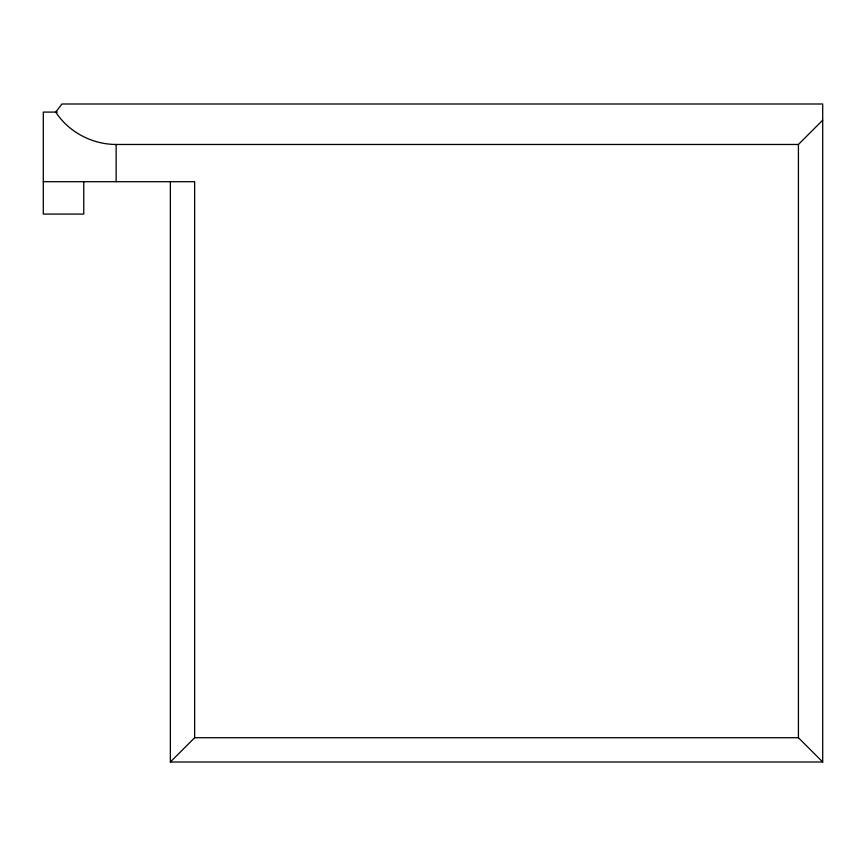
<?xml version="1.0" encoding="UTF-8"?>
<svg xmlns="http://www.w3.org/2000/svg" width="866" height="866" viewBox="0 0 866 866"><rect width="100%" height="100%" fill="white"/><g stroke="black" fill="none" stroke-linecap="round" stroke-linejoin="round"><path stroke-width="1.3" d="M170.364 181.698L170.364 762.004L194.644 737.724L798.42 737.724L822.7 762.004L822.7 103.996L61.93 103.996L55.76 112.093C68.739 132.173 92.326 144.427 116.141 144.47L798.42 144.47L822.7 120.19M57.373 112.093L43.3 112.093L43.3 214.075L83.764 214.075L83.764 181.698M43.3 181.698L194.644 181.698L194.644 737.724M170.364 762.004L822.7 762.004M798.42 144.47L798.42 737.724M116.141 144.47L116.141 181.698"/></g></svg>
